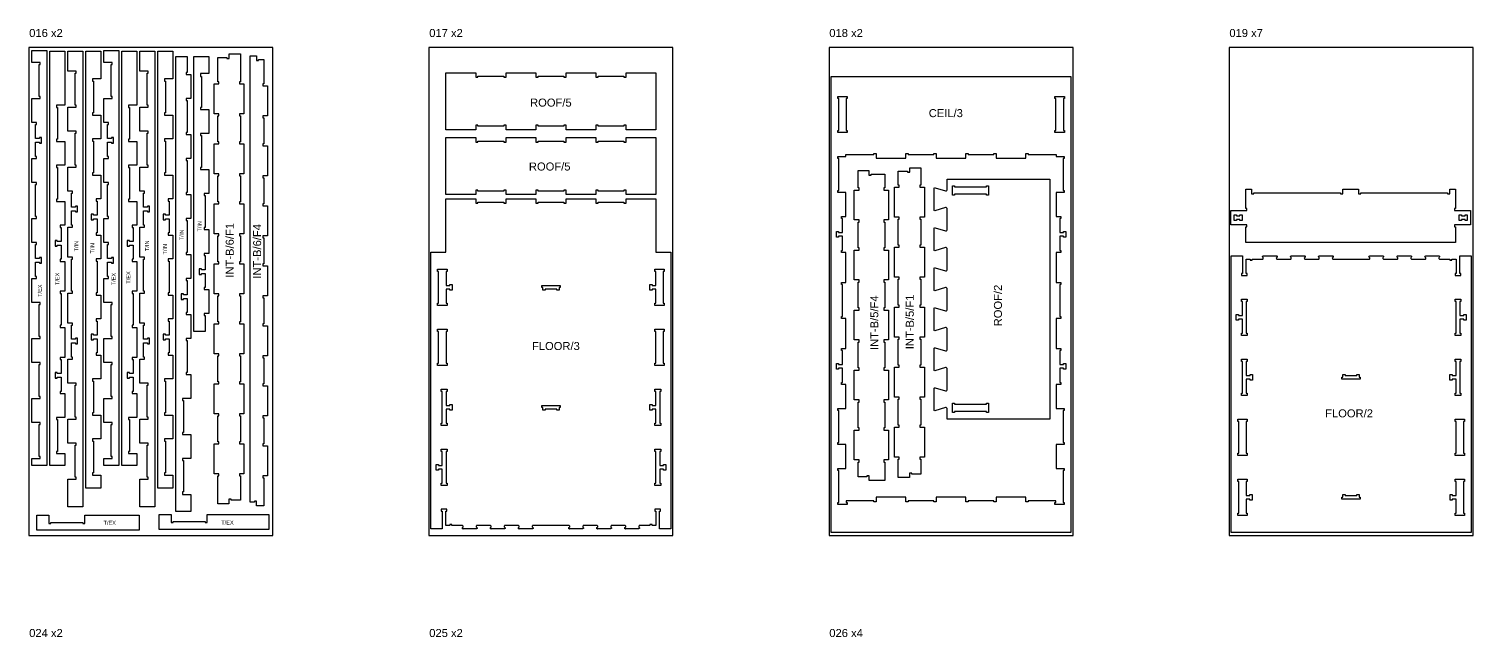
# Model space of a CAD drawing. Extents: x -4741 to 10570, y -11118 to 12613.
# Drawn here: x 3350 to 10570, y -2626 to 415 of the extents above; entities that cross this region are included whole.
import ezdxf

# ---------------------------------------------------------------- set-up
doc = ezdxf.new("R2010")
doc.units = 0
doc.header["$MEASUREMENT"] = 0
for name, color, linetype in [('0_SHEET_BIRCHPLY_2440X1220', 1, 'CONTINUOUS'), ('1_ANYTOOL_1MMDEEP_INSIDE', 2, 'CONTINUOUS'), ('3_ANYTOOL_CUTTHROUGH_INSID', 4, 'CONTINUOUS'), ('6_ANYTOOL_CUTTHROUGH_OUTSI', 5, 'CONTINUOUS')]:
    doc.layers.add(name, color=color, linetype=linetype)

msp = doc.modelspace()

# ---------------------------------------------------------------- linework, layer by layer
at = {"layer": '0_SHEET_BIRCHPLY_2440X1220'}
for points in [[(3350.4, 322.2), (3350.4, -2117.8), (4570.4, -2117.8), (4570.4, 322.2), (3350.4, 322.2)], [(5350.4, 322.2), (5350.4, -2117.8), (6570.4, -2117.8), (6570.4, 322.2), (5350.4, 322.2)], [(7350.4, 322.2), (7350.4, -2117.8), (8570.4, -2117.8), (8570.4, 322.2), (7350.4, 322.2)], [(9350.4, 322.2), (9350.4, -2117.8), (10570.4, -2117.8), (10570.4, 322.2), (9350.4, 322.2)]]:
    msp.add_lwpolyline(points, dxfattribs=at)
at = {"layer": '3_ANYTOOL_CUTTHROUGH_INSID'}
for points in [[(7440.9, 77.5), (7440.9, 66.5), (7435.9, 66.5), (7435.9, -92.5), (7440.9, -92.5), (7440.9, -103.5), (7393.9, -103.5), (7393.9, -92.5), (7398.9, -92.5), (7398.9, 66.5), (7393.9, 66.5), (7393.9, 77.5), (7440.9, 77.5)], [(8479.9, 77.5), (8526.9, 77.5), (8526.9, 66.5), (8521.9, 66.5), (8521.9, -92.5), (8526.9, -92.5), (8526.9, -103.5), (8479.9, -103.5), (8479.9, -92.5), (8484.9, -92.5), (8484.9, 66.5), (8479.9, 66.5), (8479.9, 77.5)], [(7978.1, -370.3), (7978.1, -375.3), (8137.1, -375.3), (8137.1, -370.3), (8148.1, -370.3), (8148.1, -417.3), (8137.1, -417.3), (8137.1, -412.3), (7978.1, -412.3), (7978.1, -417.3), (7967.1, -417.3), (7967.1, -370.3), (7978.1, -370.3)], [(9415.9, -514.7), (9415.9, -543.7), (9404.9, -543.7), (9404.9, -538.7), (9386.9, -538.7), (9386.9, -543.7), (9375.9, -543.7), (9375.9, -514.7), (9386.9, -514.7), (9386.9, -519.7), (9404.9, -519.7), (9404.9, -514.7), (9415.9, -514.7)], [(10500.9, -514.7), (10511.9, -514.7), (10511.9, -519.7), (10529.9, -519.7), (10529.9, -514.7), (10540.9, -514.7), (10540.9, -543.7), (10529.9, -543.7), (10529.9, -538.7), (10511.9, -538.7), (10511.9, -543.7), (10500.9, -543.7), (10500.9, -514.7)], [(5465.9, -862.5), (5465.9, -891.5), (5454.9, -891.5), (5454.9, -886.5), (5435.9, -886.5), (5435.9, -956.5), (5440.9, -956.5), (5440.9, -967.5), (5393.9, -967.5), (5393.9, -956.5), (5398.9, -956.5), (5398.9, -797.5), (5393.9, -797.5), (5393.9, -786.5), (5440.9, -786.5), (5440.9, -797.5), (5435.9, -797.5), (5435.9, -867.5), (5454.9, -867.5), (5454.9, -862.5), (5465.9, -862.5)], [(6526.9, -786.5), (6526.9, -797.5), (6521.9, -797.5), (6521.9, -956.5), (6526.9, -956.5), (6526.9, -967.5), (6479.9, -967.5), (6479.9, -956.5), (6484.9, -956.5), (6484.9, -886.5), (6465.9, -886.5), (6465.9, -891.5), (6454.9, -891.5), (6454.9, -862.5), (6465.9, -862.5), (6465.9, -867.5), (6484.9, -867.5), (6484.9, -797.5), (6479.9, -797.5), (6479.9, -786.5), (6526.9, -786.5)], [(6005.9, -867.5), (6005.9, -878.5), (6000.9, -878.5), (6000.9, -891.5), (5989.9, -891.5), (5989.9, -886.5), (5930.9, -886.5), (5930.9, -891.5), (5919.9, -891.5), (5919.9, -878.5), (5914.9, -878.5), (5914.9, -867.5), (6005.9, -867.5)], [(9440.9, -937.3), (9440.9, -948.3), (9435.9, -948.3), (9435.9, -1107.3), (9440.9, -1107.3), (9440.9, -1118.3), (9411.9, -1118.3), (9411.9, -1107.3), (9416.9, -1107.3), (9416.9, -1037.3), (9396.9, -1037.3), (9396.9, -1042.3), (9385.9, -1042.3), (9385.9, -1013.3), (9396.9, -1013.3), (9396.9, -1018.3), (9416.9, -1018.3), (9416.9, -948.3), (9411.9, -948.3), (9411.9, -937.3), (9440.9, -937.3)], [(10479.9, -937.3), (10508.9, -937.3), (10508.9, -948.3), (10503.9, -948.3), (10503.9, -1018.3), (10523.9, -1018.3), (10523.9, -1013.3), (10534.9, -1013.3), (10534.9, -1042.3), (10523.9, -1042.3), (10523.9, -1037.3), (10503.9, -1037.3), (10503.9, -1107.3), (10508.9, -1107.3), (10508.9, -1118.3), (10479.9, -1118.3), (10479.9, -1107.3), (10484.9, -1107.3), (10484.9, -948.3), (10479.9, -948.3), (10479.9, -937.3)], [(5440.9, -1086.5), (5440.9, -1097.5), (5435.9, -1097.5), (5435.9, -1256.5), (5440.9, -1256.5), (5440.9, -1267.5), (5393.9, -1267.5), (5393.9, -1256.5), (5398.9, -1256.5), (5398.9, -1097.5), (5393.9, -1097.5), (5393.9, -1086.5), (5440.9, -1086.5)], [(6526.9, -1086.5), (6526.9, -1097.5), (6521.9, -1097.5), (6521.9, -1256.5), (6526.9, -1256.5), (6526.9, -1267.5), (6479.9, -1267.5), (6479.9, -1256.5), (6484.9, -1256.5), (6484.9, -1097.5), (6479.9, -1097.5), (6479.9, -1086.5), (6526.9, -1086.5)], [(9440.9, -1237.3), (9440.9, -1248.3), (9435.9, -1248.3), (9435.9, -1318.3), (9455.9, -1318.3), (9455.9, -1313.3), (9466.9, -1313.3), (9466.9, -1342.3), (9455.9, -1342.3), (9455.9, -1337.3), (9435.9, -1337.3), (9435.9, -1407.3), (9440.9, -1407.3), (9440.9, -1418.3), (9411.9, -1418.3), (9411.9, -1407.3), (9416.9, -1407.3), (9416.9, -1248.3), (9411.9, -1248.3), (9411.9, -1237.3), (9440.9, -1237.3)], [(10479.9, -1237.3), (10508.9, -1237.3), (10508.9, -1248.3), (10503.9, -1248.3), (10503.9, -1407.3), (10508.9, -1407.3), (10508.9, -1418.3), (10479.9, -1418.3), (10479.9, -1407.3), (10484.9, -1407.3), (10484.9, -1337.3), (10464.9, -1337.3), (10464.9, -1342.3), (10453.9, -1342.3), (10453.9, -1313.3), (10464.9, -1313.3), (10464.9, -1318.3), (10484.9, -1318.3), (10484.9, -1248.3), (10479.9, -1248.3), (10479.9, -1237.3)], [(10000.9, -1313.3), (10000.9, -1326.3), (10005.9, -1326.3), (10005.9, -1337.3), (9914.9, -1337.3), (9914.9, -1326.3), (9919.9, -1326.3), (9919.9, -1313.3), (9930.9, -1313.3), (9930.9, -1318.3), (9989.9, -1318.3), (9989.9, -1313.3), (10000.9, -1313.3)], [(5440.9, -1386.5), (5440.9, -1397.5), (5435.9, -1397.5), (5435.9, -1467.5), (5454.9, -1467.5), (5454.9, -1462.5), (5465.9, -1462.5), (5465.9, -1491.5), (5454.9, -1491.5), (5454.9, -1486.5), (5435.9, -1486.5), (5435.9, -1556.5), (5440.9, -1556.5), (5440.9, -1567.5), (5411.9, -1567.5), (5411.9, -1556.5), (5416.9, -1556.5), (5416.9, -1397.5), (5411.9, -1397.5), (5411.9, -1386.5), (5440.9, -1386.5)], [(6508.9, -1386.5), (6508.9, -1397.5), (6503.9, -1397.5), (6503.9, -1556.5), (6508.9, -1556.5), (6508.9, -1567.5), (6479.9, -1567.5), (6479.9, -1556.5), (6484.9, -1556.5), (6484.9, -1486.5), (6465.9, -1486.5), (6465.9, -1491.5), (6454.9, -1491.5), (6454.9, -1462.5), (6465.9, -1462.5), (6465.9, -1467.5), (6484.9, -1467.5), (6484.9, -1397.5), (6479.9, -1397.5), (6479.9, -1386.5), (6508.9, -1386.5)], [(6005.9, -1467.5), (6005.9, -1478.5), (6000.9, -1478.5), (6000.9, -1491.5), (5989.9, -1491.5), (5989.9, -1486.5), (5930.9, -1486.5), (5930.9, -1491.5), (5919.9, -1491.5), (5919.9, -1478.5), (5914.9, -1478.5), (5914.9, -1467.5), (6005.9, -1467.5)], [(7978.1, -1456.3), (7978.1, -1461.3), (8137.1, -1461.3), (8137.1, -1456.3), (8148.1, -1456.3), (8148.1, -1503.3), (8137.1, -1503.3), (8137.1, -1498.3), (7978.1, -1498.3), (7978.1, -1503.3), (7967.1, -1503.3), (7967.1, -1456.3), (7978.1, -1456.3)], [(9440.9, -1537.3), (9440.9, -1548.3), (9435.9, -1548.3), (9435.9, -1707.3), (9440.9, -1707.3), (9440.9, -1718.3), (9393.9, -1718.3), (9393.9, -1707.3), (9398.9, -1707.3), (9398.9, -1548.3), (9393.9, -1548.3), (9393.9, -1537.3), (9440.9, -1537.3)], [(10479.9, -1537.3), (10526.9, -1537.3), (10526.9, -1548.3), (10521.9, -1548.3), (10521.9, -1707.3), (10526.9, -1707.3), (10526.9, -1718.3), (10479.9, -1718.3), (10479.9, -1707.3), (10484.9, -1707.3), (10484.9, -1548.3), (10479.9, -1548.3), (10479.9, -1537.3)], [(5440.9, -1686.5), (5440.9, -1697.5), (5435.9, -1697.5), (5435.9, -1856.5), (5440.9, -1856.5), (5440.9, -1867.5), (5411.9, -1867.5), (5411.9, -1856.5), (5416.9, -1856.5), (5416.9, -1786.5), (5397.9, -1786.5), (5397.9, -1791.5), (5386.9, -1791.5), (5386.9, -1762.5), (5397.9, -1762.5), (5397.9, -1767.5), (5416.9, -1767.5), (5416.9, -1697.5), (5411.9, -1697.5), (5411.9, -1686.5), (5440.9, -1686.5)], [(6508.9, -1686.5), (6508.9, -1697.5), (6503.9, -1697.5), (6503.9, -1767.5), (6522.9, -1767.5), (6522.9, -1762.5), (6533.9, -1762.5), (6533.9, -1791.5), (6522.9, -1791.5), (6522.9, -1786.5), (6503.9, -1786.5), (6503.9, -1856.5), (6508.9, -1856.5), (6508.9, -1867.5), (6479.9, -1867.5), (6479.9, -1856.5), (6484.9, -1856.5), (6484.9, -1697.5), (6479.9, -1697.5), (6479.9, -1686.5), (6508.9, -1686.5)], [(9440.9, -1837.3), (9440.9, -1848.3), (9435.9, -1848.3), (9435.9, -1918.3), (9454.9, -1918.3), (9454.9, -1913.3), (9465.9, -1913.3), (9465.9, -1942.3), (9454.9, -1942.3), (9454.9, -1937.3), (9435.9, -1937.3), (9435.9, -2007.3), (9440.9, -2007.3), (9440.9, -2018.3), (9393.9, -2018.3), (9393.9, -2007.3), (9398.9, -2007.3), (9398.9, -1848.3), (9393.9, -1848.3), (9393.9, -1837.3), (9440.9, -1837.3)], [(10479.9, -1837.3), (10526.9, -1837.3), (10526.9, -1848.3), (10521.9, -1848.3), (10521.9, -2007.3), (10526.9, -2007.3), (10526.9, -2018.3), (10479.9, -2018.3), (10479.9, -2007.3), (10484.9, -2007.3), (10484.9, -1937.3), (10465.9, -1937.3), (10465.9, -1942.3), (10454.9, -1942.3), (10454.9, -1913.3), (10465.9, -1913.3), (10465.9, -1918.3), (10484.9, -1918.3), (10484.9, -1848.3), (10479.9, -1848.3), (10479.9, -1837.3)], [(10000.9, -1913.3), (10000.9, -1926.3), (10005.9, -1926.3), (10005.9, -1937.3), (9914.9, -1937.3), (9914.9, -1926.3), (9919.9, -1926.3), (9919.9, -1913.3), (9930.9, -1913.3), (9930.9, -1918.3), (9989.9, -1918.3), (9989.9, -1913.3), (10000.9, -1913.3)]]:
    msp.add_lwpolyline(points, dxfattribs=at)
at = {"layer": '6_ANYTOOL_CUTTHROUGH_OUTSI'}
for points in [[(3440.1, -1767.5), (3365.6, -1767.5), (3365.6, -1733), (3406.6, -1733), (3406.6, -1722.5), (3401.6, -1722.5), (3401.6, -1563), (3406.6, -1563), (3406.6, -1552.5), (3365.6, -1552.5), (3365.6, -1433), (3406.6, -1433), (3406.6, -1422.5), (3401.6, -1422.5), (3401.6, -1263), (3406.6, -1263), (3406.6, -1252.5), (3365.6, -1252.5), (3365.6, -1133), (3406.6, -1133), (3406.6, -1122.5), (3401.6, -1122.5), (3401.6, -963), (3406.6, -963), (3406.6, -952.5), (3365.6, -952.5), (3365.6, -833), (3388.6, -833), (3388.6, -822.5), (3383.6, -822.5), (3383.6, -752), (3403.1, -752), (3403.1, -757), (3413.6, -757), (3413.6, -728.5), (3403.1, -728.5), (3403.1, -733.5), (3383.6, -733.5), (3383.6, -663), (3388.6, -663), (3388.6, -652.5), (3365.6, -652.5), (3365.6, -533), (3388.6, -533), (3388.6, -522.5), (3383.6, -522.5), (3383.6, -363), (3388.6, -363), (3388.6, -352.5), (3365.6, -352.5), (3365.6, -233), (3388.6, -233), (3388.6, -222.5), (3383.6, -222.5), (3383.6, -152), (3403.1, -152), (3403.1, -157), (3413.6, -157), (3413.6, -128.5), (3403.1, -128.5), (3403.1, -133.5), (3383.6, -133.5), (3383.6, -63), (3388.6, -63), (3388.6, -52.5), (3365.6, -52.5), (3365.6, 67), (3406.6, 67), (3406.6, 77.5), (3401.6, 77.5), (3401.6, 237), (3406.6, 237), (3406.6, 247.5), (3365.6, 247.5), (3365.6, 307), (3440.1, 307), (3440.1, -1767.5)], [(3455.6, -1767.5), (3455.6, 303.7), (3530.1, 303.7), (3530.1, 32.7), (3489.1, 32.7), (3489.1, 22.2), (3494.1, 22.2), (3494.1, -137.3), (3489.1, -137.3), (3489.1, -147.8), (3530.1, -147.8), (3530.1, -267.3), (3489.1, -267.3), (3489.1, -277.8), (3494.1, -277.8), (3494.1, -437.3), (3489.1, -437.3), (3489.1, -447.8), (3530.1, -447.8), (3530.1, -567.3), (3507.1, -567.3), (3507.1, -577.8), (3512.1, -577.8), (3512.1, -648.3), (3492.6, -648.3), (3492.6, -643.3), (3482.1, -643.3), (3482.1, -671.8), (3492.6, -671.8), (3492.6, -666.8), (3512.1, -666.8), (3512.1, -737.3), (3507.1, -737.3), (3507.1, -747.8), (3530.1, -747.8), (3530.1, -897.4), (3507.1, -897.4), (3507.1, -907.9), (3512.1, -907.9), (3512.1, -1067.4), (3507.1, -1067.4), (3507.1, -1077.9), (3530.1, -1077.9), (3530.1, -1227.5), (3507.1, -1227.5), (3507.1, -1238), (3512.1, -1238), (3512.1, -1308.5), (3492.6, -1308.5), (3492.6, -1303.5), (3482.1, -1303.5), (3482.1, -1332), (3492.6, -1332), (3492.6, -1327), (3512.1, -1327), (3512.1, -1397.5), (3507.1, -1397.5), (3507.1, -1408), (3530.1, -1408), (3530.1, -1527.5), (3489.1, -1527.5), (3489.1, -1538), (3494.1, -1538), (3494.1, -1697.5), (3489.1, -1697.5), (3489.1, -1708), (3530.1, -1708), (3530.1, -1767.5), (3455.6, -1767.5)], [(3545.6, -1836.5), (3586.6, -1836.5), (3586.6, -1826), (3581.6, -1826), (3581.6, -1666.5), (3586.6, -1666.5), (3586.6, -1656), (3545.6, -1656), (3545.6, -1536.5), (3586.6, -1536.5), (3586.6, -1526), (3581.6, -1526), (3581.6, -1366.5), (3586.6, -1366.5), (3586.6, -1356), (3545.6, -1356), (3545.6, -1236.5), (3568.6, -1236.5), (3568.6, -1226), (3563.6, -1226), (3563.6, -1155.5), (3583.1, -1155.5), (3583.1, -1160.5), (3593.6, -1160.5), (3593.6, -1132), (3583.1, -1132), (3583.1, -1137), (3563.6, -1137), (3563.6, -1066.5), (3568.6, -1066.5), (3568.6, -1056), (3545.6, -1056), (3545.6, -906.4), (3568.6, -906.4), (3568.6, -895.9), (3563.6, -895.9), (3563.6, -736.4), (3568.6, -736.4), (3568.6, -725.9), (3545.6, -725.9), (3545.6, -576.3), (3568.6, -576.3), (3568.6, -565.8), (3563.6, -565.8), (3563.6, -495.3), (3583.1, -495.3), (3583.1, -500.3), (3593.6, -500.3), (3593.6, -471.8), (3583.1, -471.8), (3583.1, -476.8), (3563.6, -476.8), (3563.6, -406.3), (3568.6, -406.3), (3568.6, -395.8), (3545.6, -395.8), (3545.6, -276.3), (3586.6, -276.3), (3586.6, -265.8), (3581.6, -265.8), (3581.6, -106.3), (3586.6, -106.3), (3586.6, -95.8), (3545.6, -95.8), (3545.6, 23.7), (3586.6, 23.7), (3586.6, 34.2), (3581.6, 34.2), (3581.6, 193.7), (3586.6, 193.7), (3586.6, 204.2), (3545.6, 204.2), (3545.6, 303.7), (3620.1, 303.7), (3620.1, -1975.6), (3545.6, -1975.6), (3545.6, -1836.5)], [(3635.6, -1882.4), (3635.6, 303.7), (3710.1, 303.7), (3710.1, 164.6), (3669.1, 164.6), (3669.1, 154.1), (3674.1, 154.1), (3674.1, -5.4), (3669.1, -5.4), (3669.1, -15.9), (3710.1, -15.9), (3710.1, -135.4), (3669.1, -135.4), (3669.1, -145.9), (3674.1, -145.9), (3674.1, -305.4), (3669.1, -305.4), (3669.1, -315.9), (3710.1, -315.9), (3710.1, -435.4), (3687.1, -435.4), (3687.1, -445.9), (3692.1, -445.9), (3692.1, -516.4), (3672.6, -516.4), (3672.6, -511.4), (3662.1, -511.4), (3662.1, -539.9), (3672.6, -539.9), (3672.6, -534.9), (3692.1, -534.9), (3692.1, -605.4), (3687.1, -605.4), (3687.1, -615.9), (3710.1, -615.9), (3710.1, -735.4), (3687.1, -735.4), (3687.1, -745.9), (3692.1, -745.9), (3692.1, -905.4), (3687.1, -905.4), (3687.1, -915.9), (3710.1, -915.9), (3710.1, -1035.4), (3687.1, -1035.4), (3687.1, -1045.9), (3692.1, -1045.9), (3692.1, -1116.4), (3672.6, -1116.4), (3672.6, -1111.4), (3662.1, -1111.4), (3662.1, -1139.9), (3672.6, -1139.9), (3672.6, -1134.9), (3692.1, -1134.9), (3692.1, -1205.4), (3687.1, -1205.4), (3687.1, -1215.9), (3710.1, -1215.9), (3710.1, -1335.4), (3669.1, -1335.4), (3669.1, -1345.9), (3674.1, -1345.9), (3674.1, -1505.4), (3669.1, -1505.4), (3669.1, -1515.9), (3710.1, -1515.9), (3710.1, -1635.4), (3669.1, -1635.4), (3669.1, -1645.9), (3674.1, -1645.9), (3674.1, -1805.4), (3669.1, -1805.4), (3669.1, -1815.9), (3710.1, -1815.9), (3710.1, -1882.4), (3635.6, -1882.4)], [(3725.6, -1767.5), (3725.6, -1733), (3766.6, -1733), (3766.6, -1722.5), (3761.6, -1722.5), (3761.6, -1563), (3766.6, -1563), (3766.6, -1552.5), (3725.6, -1552.5), (3725.6, -1433), (3766.6, -1433), (3766.6, -1422.5), (3761.6, -1422.5), (3761.6, -1263), (3766.6, -1263), (3766.6, -1252.5), (3725.6, -1252.5), (3725.6, -1133), (3766.6, -1133), (3766.6, -1122.5), (3761.6, -1122.5), (3761.6, -963), (3766.6, -963), (3766.6, -952.5), (3725.6, -952.5), (3725.6, -833), (3748.6, -833), (3748.6, -822.5), (3743.6, -822.5), (3743.6, -752), (3763.1, -752), (3763.1, -757), (3773.6, -757), (3773.6, -728.5), (3763.1, -728.5), (3763.1, -733.5), (3743.6, -733.5), (3743.6, -663), (3748.6, -663), (3748.6, -652.5), (3725.6, -652.5), (3725.6, -533), (3748.6, -533), (3748.6, -522.5), (3743.6, -522.5), (3743.6, -363), (3748.6, -363), (3748.6, -352.5), (3725.6, -352.5), (3725.6, -233), (3748.6, -233), (3748.6, -222.5), (3743.6, -222.5), (3743.6, -152), (3763.1, -152), (3763.1, -157), (3773.6, -157), (3773.6, -128.5), (3763.1, -128.5), (3763.1, -133.5), (3743.6, -133.5), (3743.6, -63), (3748.6, -63), (3748.6, -52.5), (3725.6, -52.5), (3725.6, 67), (3766.6, 67), (3766.6, 77.5), (3761.6, 77.5), (3761.6, 237), (3766.6, 237), (3766.6, 247.5), (3725.6, 247.5), (3725.6, 307), (3800.1, 307), (3800.1, -1767.5), (3725.6, -1767.5)], [(3815.6, -1767.5), (3815.6, 303.7), (3890.1, 303.7), (3890.1, 32.7), (3849.1, 32.7), (3849.1, 22.2), (3854.1, 22.2), (3854.1, -137.3), (3849.1, -137.3), (3849.1, -147.8), (3890.1, -147.8), (3890.1, -267.3), (3849.1, -267.3), (3849.1, -277.8), (3854.1, -277.8), (3854.1, -437.3), (3849.1, -437.3), (3849.1, -447.8), (3890.1, -447.8), (3890.1, -567.3), (3867.1, -567.3), (3867.1, -577.8), (3872.1, -577.8), (3872.1, -648.3), (3852.6, -648.3), (3852.6, -643.3), (3842.1, -643.3), (3842.1, -671.8), (3852.6, -671.8), (3852.6, -666.8), (3872.1, -666.8), (3872.1, -737.3), (3867.1, -737.3), (3867.1, -747.8), (3890.1, -747.8), (3890.1, -897.4), (3867.1, -897.4), (3867.1, -907.9), (3872.1, -907.9), (3872.1, -1067.4), (3867.1, -1067.4), (3867.1, -1077.9), (3890.1, -1077.9), (3890.1, -1227.5), (3867.1, -1227.5), (3867.1, -1238), (3872.1, -1238), (3872.1, -1308.5), (3852.6, -1308.5), (3852.6, -1303.5), (3842.1, -1303.5), (3842.1, -1332), (3852.6, -1332), (3852.6, -1327), (3872.1, -1327), (3872.1, -1397.5), (3867.1, -1397.5), (3867.1, -1408), (3890.1, -1408), (3890.1, -1527.5), (3849.1, -1527.5), (3849.1, -1538), (3854.1, -1538), (3854.1, -1697.5), (3849.1, -1697.5), (3849.1, -1708), (3890.1, -1708), (3890.1, -1767.5), (3815.6, -1767.5)], [(3905.6, -1836.5), (3946.6, -1836.5), (3946.6, -1826), (3941.6, -1826), (3941.6, -1666.5), (3946.6, -1666.5), (3946.6, -1656), (3905.6, -1656), (3905.6, -1536.5), (3946.6, -1536.5), (3946.6, -1526), (3941.6, -1526), (3941.6, -1366.5), (3946.6, -1366.5), (3946.6, -1356), (3905.6, -1356), (3905.6, -1236.5), (3928.6, -1236.5), (3928.6, -1226), (3923.6, -1226), (3923.6, -1155.5), (3943.1, -1155.5), (3943.1, -1160.5), (3953.6, -1160.5), (3953.6, -1132), (3943.1, -1132), (3943.1, -1137), (3923.6, -1137), (3923.6, -1066.5), (3928.6, -1066.5), (3928.6, -1056), (3905.6, -1056), (3905.6, -906.4), (3928.6, -906.4), (3928.6, -895.9), (3923.6, -895.9), (3923.6, -736.4), (3928.6, -736.4), (3928.6, -725.9), (3905.6, -725.9), (3905.6, -576.3), (3928.6, -576.3), (3928.6, -565.8), (3923.6, -565.8), (3923.6, -495.3), (3943.1, -495.3), (3943.1, -500.3), (3953.6, -500.3), (3953.6, -471.8), (3943.1, -471.8), (3943.1, -476.8), (3923.6, -476.8), (3923.6, -406.3), (3928.6, -406.3), (3928.6, -395.8), (3905.6, -395.8), (3905.6, -276.3), (3946.6, -276.3), (3946.6, -265.8), (3941.6, -265.8), (3941.6, -106.3), (3946.6, -106.3), (3946.6, -95.8), (3905.6, -95.8), (3905.6, 23.7), (3946.6, 23.7), (3946.6, 34.2), (3941.6, 34.2), (3941.6, 193.7), (3946.6, 193.7), (3946.6, 204.2), (3905.6, 204.2), (3905.6, 303.7), (3980.1, 303.7), (3980.1, -1975.6), (3905.6, -1975.6), (3905.6, -1836.5)], [(3995.6, -1882.4), (3995.6, 303.7), (4070.1, 303.7), (4070.1, 164.6), (4029.1, 164.6), (4029.1, 154.1), (4034.1, 154.1), (4034.1, -5.4), (4029.1, -5.4), (4029.1, -15.9), (4070.1, -15.9), (4070.1, -135.4), (4029.1, -135.4), (4029.1, -145.9), (4034.1, -145.9), (4034.1, -305.4), (4029.1, -305.4), (4029.1, -315.9), (4070.1, -315.9), (4070.1, -435.4), (4047.1, -435.4), (4047.1, -445.9), (4052.1, -445.9), (4052.1, -516.4), (4032.6, -516.4), (4032.6, -511.4), (4022.1, -511.4), (4022.1, -539.9), (4032.6, -539.9), (4032.6, -534.9), (4052.1, -534.9), (4052.1, -605.4), (4047.1, -605.4), (4047.1, -615.9), (4070.1, -615.9), (4070.1, -735.4), (4047.1, -735.4), (4047.1, -745.9), (4052.1, -745.9), (4052.1, -905.4), (4047.1, -905.4), (4047.1, -915.9), (4070.1, -915.9), (4070.1, -1035.4), (4047.1, -1035.4), (4047.1, -1045.9), (4052.1, -1045.9), (4052.1, -1116.4), (4032.6, -1116.4), (4032.6, -1111.4), (4022.1, -1111.4), (4022.1, -1139.9), (4032.6, -1139.9), (4032.6, -1134.9), (4052.1, -1134.9), (4052.1, -1205.4), (4047.1, -1205.4), (4047.1, -1215.9), (4070.1, -1215.9), (4070.1, -1335.4), (4029.1, -1335.4), (4029.1, -1345.9), (4034.1, -1345.9), (4034.1, -1505.4), (4029.1, -1505.4), (4029.1, -1515.9), (4070.1, -1515.9), (4070.1, -1635.4), (4029.1, -1635.4), (4029.1, -1645.9), (4034.1, -1645.9), (4034.1, -1805.4), (4029.1, -1805.4), (4029.1, -1815.9), (4070.1, -1815.9), (4070.1, -1882.4), (3995.6, -1882.4)], [(4276.2, -1809.2), (4276.2, -1659.7), (4299.2, -1659.7), (4299.2, -1649.2), (4294.2, -1649.2), (4294.2, -1519.7), (4299.2, -1519.7), (4299.2, -1509.2), (4276.2, -1509.2), (4276.2, -1359.7), (4299.2, -1359.7), (4299.2, -1349.2), (4294.2, -1349.2), (4294.2, -1219.7), (4299.2, -1219.7), (4299.2, -1209.2), (4276.2, -1209.2), (4276.2, -1059.7), (4299.2, -1059.7), (4299.2, -1049.2), (4294.2, -1049.2), (4294.2, -919.7), (4299.2, -919.7), (4299.2, -909.2), (4276.2, -909.2), (4276.2, -759.7), (4299.2, -759.7), (4299.2, -749.2), (4294.2, -749.2), (4294.2, -619.7), (4299.2, -619.7), (4299.2, -609.2), (4276.2, -609.2), (4276.2, -459.7), (4299.2, -459.7), (4299.2, -449.2), (4294.2, -449.2), (4294.2, -319.7), (4299.2, -319.7), (4299.2, -309.2), (4276.2, -309.2), (4276.2, -159.7), (4299.2, -159.7), (4299.2, -149.2), (4294.2, -149.2), (4294.2, -19.7), (4299.2, -19.7), (4299.2, -9.2), (4276.2, -9.2), (4276.2, 140.3), (4299.2, 140.3), (4299.2, 150.8), (4294.2, 150.8), (4294.2, 272.3), (4340.7, 272.3), (4340.7, 267.3), (4351.2, 267.3), (4351.2, 290.3), (4407.7, 290.3), (4407.7, 150.8), (4402.7, 150.8), (4402.7, 140.3), (4425.7, 140.3), (4425.7, -9.2), (4402.7, -9.2), (4402.7, -19.7), (4407.7, -19.7), (4407.7, -149.2), (4402.7, -149.2), (4402.7, -159.7), (4425.7, -159.7), (4425.7, -309.2), (4402.7, -309.2), (4402.7, -319.7), (4407.7, -319.7), (4407.7, -449.2), (4402.7, -449.2), (4402.7, -459.7), (4425.7, -459.7), (4425.7, -609.2), (4402.7, -609.2), (4402.7, -619.7), (4407.7, -619.7), (4407.7, -749.2), (4402.7, -749.2), (4402.7, -759.7), (4425.7, -759.7), (4425.7, -909.2), (4402.7, -909.2), (4402.7, -919.7), (4407.7, -919.7), (4407.7, -1049.2), (4402.7, -1049.2), (4402.7, -1059.7), (4425.7, -1059.7), (4425.7, -1209.2), (4402.7, -1209.2), (4402.7, -1219.7), (4407.7, -1219.7), (4407.7, -1349.2), (4402.7, -1349.2), (4402.7, -1359.7), (4425.7, -1359.7), (4425.7, -1509.2), (4402.7, -1509.2), (4402.7, -1519.7), (4407.7, -1519.7), (4407.7, -1649.2), (4402.7, -1649.2), (4402.7, -1659.7), (4425.7, -1659.7), (4425.7, -1809.2), (4402.7, -1809.2), (4402.7, -1819.7), (4407.7, -1819.7), (4407.7, -1941.2), (4361.2, -1941.2), (4361.2, -1936.2), (4350.7, -1936.2), (4350.7, -1959.2), (4294.2, -1959.2), (4294.2, -1819.7), (4299.2, -1819.7), (4299.2, -1809.2), (4276.2, -1809.2)], [(4085.6, 276.1), (4142.1, 276.1), (4142.1, 196.6), (4137.1, 196.6), (4137.1, 186.1), (4160.1, 186.1), (4160.1, 66.6), (4137.1, 66.6), (4137.1, 56.1), (4142.1, 56.1), (4142.1, -103.4), (4137.1, -103.4), (4137.1, -113.9), (4160.1, -113.9), (4160.1, -233.4), (4137.1, -233.4), (4137.1, -243.9), (4142.1, -243.9), (4142.1, -403.4), (4137.1, -403.4), (4137.1, -413.9), (4160.1, -413.9), (4160.1, -533.4), (4137.1, -533.4), (4137.1, -543.9), (4142.1, -543.9), (4142.1, -703.4), (4137.1, -703.4), (4137.1, -713.9), (4160.1, -713.9), (4160.1, -833.4), (4137.1, -833.4), (4137.1, -843.9), (4142.1, -843.9), (4142.1, -914.4), (4122.6, -914.4), (4122.6, -909.4), (4112.1, -909.4), (4112.1, -937.9), (4122.6, -937.9), (4122.6, -932.9), (4142.1, -932.9), (4142.1, -1003.4), (4137.1, -1003.4), (4137.1, -1013.9), (4160.1, -1013.9), (4160.1, -1133.4), (4137.1, -1133.4), (4137.1, -1143.9), (4142.1, -1143.9), (4142.1, -1303.4), (4137.1, -1303.4), (4137.1, -1313.9), (4160.1, -1313.9), (4160.1, -1433.4), (4119.1, -1433.4), (4119.1, -1443.9), (4124.1, -1443.9), (4124.1, -1603.4), (4119.1, -1603.4), (4119.1, -1613.9), (4160.1, -1613.9), (4160.1, -1733.4), (4119.1, -1733.4), (4119.1, -1743.9), (4124.1, -1743.9), (4124.1, -1899.4), (4119.1, -1899.4), (4119.1, -1913.9), (4160.1, -1913.9), (4160.1, -1998.4), (4085.6, -1998.4), (4085.6, 276.1)], [(4175.6, -1098.4), (4175.6, 276.1), (4250.1, 276.1), (4250.1, 191.6), (4209.1, 191.6), (4209.1, 177.1), (4214.1, 177.1), (4214.1, 21.6), (4209.1, 21.6), (4209.1, 11.1), (4250.1, 11.1), (4250.1, -108.4), (4209.1, -108.4), (4209.1, -118.9), (4214.1, -118.9), (4214.1, -278.4), (4209.1, -278.4), (4209.1, -288.9), (4250.1, -288.9), (4250.1, -408.4), (4227.1, -408.4), (4227.1, -418.9), (4232.1, -418.9), (4232.1, -578.4), (4227.1, -578.4), (4227.1, -588.9), (4250.1, -588.9), (4250.1, -708.4), (4227.1, -708.4), (4227.1, -718.9), (4232.1, -718.9), (4232.1, -789.4), (4212.6, -789.4), (4212.6, -784.4), (4202.1, -784.4), (4202.1, -812.9), (4212.6, -812.9), (4212.6, -807.9), (4232.1, -807.9), (4232.1, -878.4), (4227.1, -878.4), (4227.1, -888.9), (4250.1, -888.9), (4250.1, -1008.4), (4227.1, -1008.4), (4227.1, -1018.9), (4232.1, -1018.9), (4232.1, -1098.4), (4175.6, -1098.4)], [(4456.6, 280.3), (4487.7, 280.3), (4487.7, 257.3), (4498.2, 257.3), (4498.2, 262.3), (4524.7, 262.3), (4524.7, 140.8), (4519.7, 140.8), (4519.7, 130.3), (4542.7, 130.3), (4542.7, -19.2), (4519.7, -19.2), (4519.7, -29.7), (4524.7, -29.7), (4524.7, -159.2), (4519.7, -159.2), (4519.7, -169.7), (4542.7, -169.7), (4542.7, -319.2), (4519.7, -319.2), (4519.7, -329.7), (4524.7, -329.7), (4524.7, -459.2), (4519.7, -459.2), (4519.7, -469.7), (4542.7, -469.7), (4542.7, -619.2), (4519.7, -619.2), (4519.7, -629.7), (4524.7, -629.7), (4524.7, -759.2), (4519.7, -759.2), (4519.7, -769.7), (4542.7, -769.7), (4542.7, -919.2), (4519.7, -919.2), (4519.7, -929.7), (4524.7, -929.7), (4524.7, -1059.2), (4519.7, -1059.2), (4519.7, -1069.7), (4542.7, -1069.7), (4542.7, -1219.2), (4519.7, -1219.2), (4519.7, -1229.7), (4524.7, -1229.7), (4524.7, -1359.2), (4519.7, -1359.2), (4519.7, -1369.7), (4542.7, -1369.7), (4542.7, -1519.2), (4519.7, -1519.2), (4519.7, -1529.7), (4524.7, -1529.7), (4524.7, -1659.2), (4519.7, -1659.2), (4519.7, -1669.7), (4542.7, -1669.7), (4542.7, -1819.2), (4519.7, -1819.2), (4519.7, -1829.7), (4524.7, -1829.7), (4524.7, -1969.2), (4488.2, -1969.2), (4488.2, -1946.2), (4477.7, -1946.2), (4477.7, -1951.2), (4456.6, -1951.2), (4456.6, 280.3)], [(6485.1, -89.8), (6335.6, -89.8), (6335.6, -66.8), (6325.1, -66.8), (6325.1, -71.8), (6195.6, -71.8), (6195.6, -66.8), (6185.1, -66.8), (6185.1, -89.8), (6035.6, -89.8), (6035.6, -66.8), (6025.1, -66.8), (6025.1, -71.8), (5895.6, -71.8), (5895.6, -66.8), (5885.1, -66.8), (5885.1, -89.8), (5735.6, -89.8), (5735.6, -66.8), (5725.1, -66.8), (5725.1, -71.8), (5595.6, -71.8), (5595.6, -66.8), (5585.1, -66.8), (5585.1, -89.8), (5435.6, -89.8), (5435.6, 195.7), (5585.1, 195.7), (5585.1, 172.7), (5595.6, 172.7), (5595.6, 177.7), (5725.1, 177.7), (5725.1, 172.7), (5735.6, 172.7), (5735.6, 195.7), (5885.1, 195.7), (5885.1, 172.7), (5895.6, 172.7), (5895.6, 177.7), (6025.1, 177.7), (6025.1, 172.7), (6035.6, 172.7), (6035.6, 195.7), (6185.1, 195.7), (6185.1, 172.7), (6195.6, 172.7), (6195.6, 177.7), (6325.1, 177.7), (6325.1, 172.7), (6335.6, 172.7), (6335.6, 195.7), (6485.1, 195.7), (6485.1, -89.8)], [(8560.1, 176.8), (8560.1, -2102.5), (7360.6, -2102.5), (7360.6, 176.8), (8560.1, 176.8)], [(6485.1, -413.8), (6335.6, -413.8), (6335.6, -390.8), (6325.1, -390.8), (6325.1, -395.8), (6195.6, -395.8), (6195.6, -390.8), (6185.1, -390.8), (6185.1, -413.8), (6035.6, -413.8), (6035.6, -390.8), (6025.1, -390.8), (6025.1, -395.8), (5895.6, -395.8), (5895.6, -390.8), (5885.1, -390.8), (5885.1, -413.8), (5735.6, -413.8), (5735.6, -390.8), (5725.1, -390.8), (5725.1, -395.8), (5595.6, -395.8), (5595.6, -390.8), (5585.1, -390.8), (5585.1, -413.8), (5435.6, -413.8), (5435.6, -128.3), (5585.1, -128.3), (5585.1, -151.3), (5595.6, -151.3), (5595.6, -146.3), (5725.1, -146.3), (5725.1, -151.3), (5735.6, -151.3), (5735.6, -128.3), (5885.1, -128.3), (5885.1, -151.3), (5895.6, -151.3), (5895.6, -146.3), (6025.1, -146.3), (6025.1, -151.3), (6035.6, -151.3), (6035.6, -128.3), (6185.1, -128.3), (6185.1, -151.3), (6195.6, -151.3), (6195.6, -146.3), (6325.1, -146.3), (6325.1, -151.3), (6335.6, -151.3), (6335.6, -128.3), (6485.1, -128.3), (6485.1, -413.8)], [(8035.1, -208.1), (8045.6, -208.1), (8045.6, -213.1), (8175.1, -213.1), (8175.1, -208.1), (8185.6, -208.1), (8185.6, -231.1), (8335.1, -231.1), (8335.1, -208.1), (8345.6, -208.1), (8345.6, -213.1), (8485.6, -213.1), (8485.6, -222.7), (8526.6, -222.7), (8526.6, -233.2), (8521.6, -233.2), (8521.6, -392.7), (8526.6, -392.7), (8526.6, -403.2), (8485.6, -403.2), (8485.6, -522.7), (8508.6, -522.7), (8508.6, -533.2), (8503.6, -533.2), (8503.6, -603.7), (8523.1, -603.7), (8523.1, -598.7), (8533.6, -598.7), (8533.6, -627.2), (8523.1, -627.2), (8523.1, -622.2), (8503.6, -622.2), (8503.6, -692.7), (8508.6, -692.7), (8508.6, -703.2), (8485.6, -703.2), (8485.6, -852.8), (8508.6, -852.8), (8508.6, -863.3), (8503.6, -863.3), (8503.6, -1022.8), (8508.6, -1022.8), (8508.6, -1033.3), (8485.6, -1033.3), (8485.6, -1182.9), (8508.6, -1182.9), (8508.6, -1193.4), (8503.6, -1193.4), (8503.6, -1263.9), (8523.1, -1263.9), (8523.1, -1258.9), (8533.6, -1258.9), (8533.6, -1287.4), (8523.1, -1287.4), (8523.1, -1282.4), (8503.6, -1282.4), (8503.6, -1352.9), (8508.6, -1352.9), (8508.6, -1363.4), (8485.6, -1363.4), (8485.6, -1482.9), (8526.6, -1482.9), (8526.6, -1493.4), (8521.6, -1493.4), (8521.6, -1652.9), (8526.6, -1652.9), (8526.6, -1663.4), (8485.6, -1663.4), (8485.6, -1782.9), (8526.6, -1782.9), (8526.6, -1793.4), (8521.6, -1793.4), (8521.6, -1952.9), (8526.6, -1952.9), (8526.6, -1963.4), (8480.1, -1963.4), (8480.1, -1952.9), (8485.1, -1952.9), (8485.1, -1944.6), (8345.6, -1944.6), (8345.6, -1949.6), (8335.1, -1949.6), (8335.1, -1926.6), (8185.6, -1926.6), (8185.6, -1949.6), (8175.1, -1949.6), (8175.1, -1944.6), (8045.6, -1944.6), (8045.6, -1949.6), (8035.1, -1949.6), (8035.1, -1926.6), (7885.6, -1926.6), (7885.6, -1949.6), (7875.1, -1949.6), (7875.1, -1944.6), (7745.6, -1944.6), (7745.6, -1949.6), (7735.1, -1949.6), (7735.1, -1926.6), (7585.6, -1926.6), (7585.6, -1949.6), (7575.1, -1949.6), (7575.1, -1944.6), (7435.6, -1944.6), (7435.6, -1952.9), (7440.6, -1952.9), (7440.6, -1963.4), (7394.1, -1963.4), (7394.1, -1952.9), (7399.1, -1952.9), (7399.1, -1793.4), (7394.1, -1793.4), (7394.1, -1782.9), (7435.1, -1782.9), (7435.1, -1663.4), (7394.1, -1663.4), (7394.1, -1652.9), (7399.1, -1652.9), (7399.1, -1493.4), (7394.1, -1493.4), (7394.1, -1482.9), (7435.1, -1482.9), (7435.1, -1363.4), (7412.1, -1363.4), (7412.1, -1352.9), (7417.1, -1352.9), (7417.1, -1282.4), (7397.6, -1282.4), (7397.6, -1287.4), (7387.1, -1287.4), (7387.1, -1258.9), (7397.6, -1258.9), (7397.6, -1263.9), (7417.1, -1263.9), (7417.1, -1193.4), (7412.1, -1193.4), (7412.1, -1182.9), (7435.1, -1182.9), (7435.1, -1033.3), (7412.1, -1033.3), (7412.1, -1022.8), (7417.1, -1022.8), (7417.1, -863.3), (7412.1, -863.3), (7412.1, -852.8), (7435.1, -852.8), (7435.1, -703.2), (7412.1, -703.2), (7412.1, -692.7), (7417.1, -692.7), (7417.1, -622.2), (7397.6, -622.2), (7397.6, -627.2), (7387.1, -627.2), (7387.1, -598.7), (7397.6, -598.7), (7397.6, -603.7), (7417.1, -603.7), (7417.1, -533.2), (7412.1, -533.2), (7412.1, -522.7), (7435.1, -522.7), (7435.1, -403.2), (7394.1, -403.2), (7394.1, -392.7), (7399.1, -392.7), (7399.1, -233.2), (7394.1, -233.2), (7394.1, -222.7), (7435.1, -222.7), (7435.1, -213.1), (7575.1, -213.1), (7575.1, -208.1), (7585.6, -208.1), (7585.6, -231.1), (7735.1, -231.1), (7735.1, -208.1), (7745.6, -208.1), (7745.6, -213.1), (7875.1, -213.1), (7875.1, -208.1), (7885.6, -208.1), (7885.6, -231.1), (8035.1, -231.1), (8035.1, -208.1)], [(7810.1, -279.4), (7810.1, -366), (7805.1, -366), (7805.1, -376.5), (7828.1, -376.5), (7828.1, -526), (7805.1, -526), (7805.1, -536.5), (7810.1, -536.5), (7810.1, -666), (7805.1, -666), (7805.1, -676.5), (7828.1, -676.5), (7828.1, -826), (7805.1, -826), (7805.1, -836.5), (7810.1, -836.5), (7810.1, -966), (7805.1, -966), (7805.1, -976.5), (7828.1, -976.5), (7828.1, -1126), (7805.1, -1126), (7805.1, -1136.5), (7810.1, -1136.5), (7810.1, -1266), (7805.1, -1266), (7805.1, -1276.5), (7828.1, -1276.5), (7828.1, -1426), (7805.1, -1426), (7805.1, -1436.5), (7810.1, -1436.5), (7810.1, -1566), (7805.1, -1566), (7805.1, -1576.5), (7828.1, -1576.5), (7828.1, -1726), (7805.1, -1726), (7805.1, -1736.5), (7810.1, -1736.5), (7810.1, -1810.9), (7763.6, -1810.9), (7763.6, -1805.9), (7753.1, -1805.9), (7753.1, -1828.9), (7696.6, -1828.9), (7696.6, -1736.5), (7701.6, -1736.5), (7701.6, -1726), (7678.6, -1726), (7678.6, -1576.5), (7701.6, -1576.5), (7701.6, -1566), (7696.6, -1566), (7696.6, -1436.5), (7701.6, -1436.5), (7701.6, -1426), (7678.6, -1426), (7678.6, -1276.5), (7701.6, -1276.5), (7701.6, -1266), (7696.6, -1266), (7696.6, -1136.5), (7701.6, -1136.5), (7701.6, -1126), (7678.6, -1126), (7678.6, -976.5), (7701.6, -976.5), (7701.6, -966), (7696.6, -966), (7696.6, -836.5), (7701.6, -836.5), (7701.6, -826), (7678.6, -826), (7678.6, -676.5), (7701.6, -676.5), (7701.6, -666), (7696.6, -666), (7696.6, -536.5), (7701.6, -536.5), (7701.6, -526), (7678.6, -526), (7678.6, -376.5), (7701.6, -376.5), (7701.6, -366), (7696.6, -366), (7696.6, -297.4), (7743.1, -297.4), (7743.1, -302.4), (7753.6, -302.4), (7753.6, -279.4), (7810.1, -279.4)], [(7629.3, -311.7), (7629.3, -380.3), (7624.3, -380.3), (7624.3, -390.8), (7647.3, -390.8), (7647.3, -540.3), (7624.3, -540.3), (7624.3, -550.8), (7629.3, -550.8), (7629.3, -680.3), (7624.3, -680.3), (7624.3, -690.8), (7647.3, -690.8), (7647.3, -840.3), (7624.3, -840.3), (7624.3, -850.8), (7629.3, -850.8), (7629.3, -980.3), (7624.3, -980.3), (7624.3, -990.8), (7647.3, -990.8), (7647.3, -1140.3), (7624.3, -1140.3), (7624.3, -1150.8), (7629.3, -1150.8), (7629.3, -1280.3), (7624.3, -1280.3), (7624.3, -1290.8), (7647.3, -1290.8), (7647.3, -1440.3), (7624.3, -1440.3), (7624.3, -1450.8), (7629.3, -1450.8), (7629.3, -1580.3), (7624.3, -1580.3), (7624.3, -1590.8), (7647.3, -1590.8), (7647.3, -1740.3), (7624.3, -1740.3), (7624.3, -1750.8), (7629.3, -1750.8), (7629.3, -1843.2), (7550.5, -1843.2), (7550.5, -1820.2), (7540, -1820.2), (7540, -1825.2), (7495.5, -1825.2), (7495.5, -1750.8), (7500.5, -1750.8), (7500.5, -1740.3), (7475.5, -1740.3), (7475.5, -1590.8), (7500.5, -1590.8), (7500.5, -1580.3), (7495.5, -1580.3), (7495.5, -1450.8), (7500.5, -1450.8), (7500.5, -1440.3), (7475.5, -1440.3), (7475.5, -1290.8), (7500.5, -1290.8), (7500.5, -1280.3), (7495.5, -1280.3), (7495.5, -1150.8), (7500.5, -1150.8), (7500.5, -1140.3), (7475.5, -1140.3), (7475.5, -990.8), (7500.5, -990.8), (7500.5, -980.3), (7495.5, -980.3), (7495.5, -850.8), (7500.5, -850.8), (7500.5, -840.3), (7475.5, -840.3), (7475.5, -690.8), (7500.5, -690.8), (7500.5, -680.3), (7495.5, -680.3), (7495.5, -550.8), (7500.5, -550.8), (7500.5, -540.3), (7475.5, -540.3), (7475.5, -390.8), (7500.5, -390.8), (7500.5, -380.3), (7495.5, -380.3), (7495.5, -293.7), (7550, -293.7), (7550, -316.7), (7560.5, -316.7), (7560.5, -311.7), (7629.3, -311.7)], [(8453.5, -337.1), (8453.5, -1536.6), (7940.6, -1536.6), (7940.6, -1483.6), (7940, -1481.1), (7938.4, -1479.2), (7936.1, -1478.2), (7933.5, -1478.3), (7880.1, -1494.8), (7876.4, -1493.2), (7875.6, -1490), (7875.6, -1382.1), (7878.2, -1379.1), (7881.5, -1379.3), (7933.5, -1395.3), (7936.1, -1395.5), (7938.4, -1394.5), (7940, -1392.5), (7940.6, -1390.1), (7940.6, -1283.6), (7940, -1281.1), (7938.4, -1279.2), (7936.1, -1278.2), (7933.5, -1278.3), (7880.1, -1294.8), (7876.4, -1293.2), (7875.6, -1290), (7875.6, -1182.1), (7878.2, -1179.1), (7881.5, -1179.3), (7933.5, -1195.3), (7936.1, -1195.5), (7938.4, -1194.5), (7940, -1192.5), (7940.6, -1190.1), (7940.6, -1083.6), (7940, -1081.1), (7938.4, -1079.2), (7936.1, -1078.2), (7933.5, -1078.3), (7880.1, -1094.8), (7876.4, -1093.2), (7875.6, -1090), (7875.6, -982.1), (7878.2, -979.1), (7881.5, -979.3), (7933.5, -995.3), (7936.1, -995.5), (7938.4, -994.5), (7940, -992.5), (7940.6, -990.1), (7940.6, -883.6), (7940, -881.1), (7938.4, -879.2), (7936.1, -878.2), (7933.5, -878.3), (7880.1, -894.8), (7876.4, -893.2), (7875.6, -890), (7875.6, -782.1), (7878.2, -779.1), (7881.5, -779.3), (7933.5, -795.3), (7936.1, -795.5), (7938.4, -794.5), (7940, -792.5), (7940.6, -790.1), (7940.6, -683.6), (7940, -681.1), (7938.4, -679.2), (7936.1, -678.2), (7933.5, -678.3), (7880.1, -694.8), (7876.4, -693.2), (7875.6, -690), (7875.6, -582.1), (7878.2, -579.1), (7881.5, -579.3), (7933.5, -595.3), (7936.1, -595.5), (7938.4, -594.5), (7940, -592.5), (7940.6, -590.1), (7940.6, -483.6), (7940, -481.1), (7938.4, -479.2), (7936.1, -478.2), (7933.5, -478.3), (7880.1, -494.8), (7876.4, -493.2), (7875.6, -490), (7875.6, -382.1), (7878.2, -379.1), (7881.5, -379.3), (7933.5, -395.3), (7936.1, -395.5), (7938.4, -394.5), (7940, -392.5), (7940.6, -390.1), (7940.6, -337.1), (8453.5, -337.1)], [(10443.1, -404.5), (10443.1, -409.5), (10453.6, -409.5), (10453.6, -386.5), (10483.1, -386.5), (10483.1, -483), (10478.1, -483), (10478.1, -493.5), (10558.1, -493.5), (10558.1, -565), (10478.1, -565), (10478.1, -575.5), (10483.1, -575.5), (10483.1, -654), (9433.6, -654), (9433.6, -575.5), (9438.6, -575.5), (9438.6, -565), (9358.6, -565), (9358.6, -493.5), (9438.6, -493.5), (9438.6, -483), (9433.6, -483), (9433.6, -386.5), (9463.1, -386.5), (9463.1, -409.5), (9473.6, -409.5), (9473.6, -404.5), (9908.1, -404.5), (9908.1, -409.5), (9918.6, -409.5), (9918.6, -386.5), (9998.1, -386.5), (9998.1, -409.5), (10008.6, -409.5), (10008.6, -404.5), (10443.1, -404.5)], [(6485.1, -702.3), (6560.1, -702.3), (6560.1, -2085.5), (6503.6, -2085.5), (6503.6, -1997.3), (6508.6, -1997.3), (6508.6, -1986.8), (6480.1, -1986.8), (6480.1, -1997.3), (6485.1, -1997.3), (6485.1, -2067.8), (6470.3, -2067.8), (6465.6, -2067.5), (6465.6, -2062.8), (6455.1, -2062.8), (6455.1, -2067.5), (6405, -2067.5), (6403.4, -2067.7), (6401.8, -2068.5), (6400.6, -2069.7), (6399.7, -2071.1), (6399.3, -2072.7), (6399.4, -2074.4), (6400.1, -2076.1), (6402.9, -2079.7), (6401.8, -2084), (6398.7, -2085.5), (6332.3, -2085.5), (6329.4, -2082.5), (6330.1, -2078.8), (6333, -2076.3), (6333.9, -2074.8), (6334.2, -2073), (6334, -2071.4), (6333.3, -2069.9), (6332, -2068.6), (6330.5, -2067.8), (6328.8, -2067.5), (6265.1, -2067.5), (6263.5, -2067.7), (6261.9, -2068.5), (6260.6, -2069.7), (6259.8, -2071.1), (6259.4, -2072.7), (6259.5, -2074.4), (6260.1, -2076.1), (6262.9, -2079.7), (6261.9, -2084), (6258.8, -2085.5), (6192.4, -2085.5), (6189.5, -2082.5), (6190.2, -2078.8), (6193, -2076.3), (6193.9, -2074.8), (6194.2, -2073), (6194, -2071.4), (6193.3, -2069.9), (6192.1, -2068.6), (6190.5, -2067.8), (6188.9, -2067.5), (6125.1, -2067.5), (6123.5, -2067.7), (6121.9, -2068.5), (6120.7, -2069.7), (6119.8, -2071.1), (6119.4, -2072.7), (6119.5, -2074.4), (6120.2, -2076.1), (6123, -2079.7), (6121.9, -2084), (6118.8, -2085.5), (6052.4, -2085.5), (6049.5, -2082.5), (6050.2, -2078.8), (6053.1, -2076.3), (6054, -2074.8), (6054.3, -2073), (6054.1, -2071.4), (6053.4, -2069.9), (6052.1, -2068.6), (6050.6, -2067.8), (6048.9, -2067.5), (5871.9, -2067.5), (5870.2, -2067.8), (5868.7, -2068.6), (5867.4, -2069.9), (5866.7, -2071.4), (5866.5, -2073), (5866.8, -2074.8), (5867.7, -2076.3), (5871.2, -2079.4), (5870.6, -2083.9), (5867.5, -2085.5), (5801.1, -2085.5), (5798.1, -2082.7), (5798.3, -2079), (5800.6, -2076.1), (5801.2, -2074.4), (5801.3, -2072.7), (5800.9, -2071.1), (5800.1, -2069.7), (5798.8, -2068.5), (5797.3, -2067.7), (5795.6, -2067.5), (5731.9, -2067.5), (5730.3, -2067.8), (5728.7, -2068.6), (5727.5, -2069.9), (5726.8, -2071.4), (5726.5, -2073), (5726.9, -2074.8), (5727.8, -2076.3), (5731.2, -2079.4), (5730.6, -2083.9), (5727.6, -2085.5), (5661.2, -2085.5), (5658.1, -2082.7), (5658.4, -2079), (5660.7, -2076.1), (5661.3, -2074.4), (5661.4, -2072.7), (5661, -2071.1), (5660.2, -2069.7), (5658.9, -2068.5), (5657.3, -2067.7), (5655.7, -2067.5), (5592, -2067.5), (5590.3, -2067.8), (5588.8, -2068.6), (5587.5, -2069.9), (5586.8, -2071.4), (5586.6, -2073), (5586.9, -2074.8), (5587.8, -2076.3), (5591.3, -2079.4), (5590.7, -2083.9), (5587.6, -2085.5), (5521.2, -2085.5), (5518.2, -2082.7), (5518.4, -2079), (5520.7, -2076.1), (5521.3, -2074.4), (5521.4, -2072.7), (5521, -2071.1), (5520.2, -2069.7), (5518.9, -2068.5), (5517.4, -2067.7), (5515.7, -2067.5), (5465.6, -2067.5), (5465.6, -2062.8), (5455.1, -2062.8), (5455.1, -2067.5), (5452, -2067.5), (5450.4, -2067.8), (5435.6, -2067.8), (5435.6, -1997.3), (5440.6, -1997.3), (5440.6, -1986.8), (5412.1, -1986.8), (5412.1, -1997.3), (5417.1, -1997.3), (5417.1, -2085.5), (5360.6, -2085.5), (5360.6, -702.3), (5435.6, -702.3), (5435.6, -434.3), (5585.1, -434.3), (5585.1, -457.3), (5595.6, -457.3), (5595.6, -452.3), (5725.1, -452.3), (5725.1, -457.3), (5735.6, -457.3), (5735.6, -434.3), (5885.1, -434.3), (5885.1, -457.3), (5895.6, -457.3), (5895.6, -452.3), (6025.1, -452.3), (6025.1, -457.3), (6035.6, -457.3), (6035.6, -434.3), (6185.1, -434.3), (6185.1, -457.3), (6195.6, -457.3), (6195.6, -452.3), (6325.1, -452.3), (6325.1, -457.3), (6335.6, -457.3), (6335.6, -434.3), (6485.1, -434.3), (6485.1, -702.3)], [(10399.6, -719.3), (10402.6, -722.1), (10402.4, -725.7), (10400.1, -728.7), (10399.4, -730.3), (10399.3, -732.1), (10399.7, -733.7), (10400.6, -735.1), (10401.8, -736.3), (10403.4, -737), (10405, -737.3), (10454.1, -737.3), (10454.1, -742), (10464.6, -742), (10464.6, -737.3), (10468.8, -737.3), (10470.4, -737), (10485.1, -737), (10485.1, -807.5), (10480.1, -807.5), (10480.1, -818), (10508.6, -818), (10508.6, -807.5), (10503.6, -807.5), (10503.6, -719.3), (10560.1, -719.3), (10560.1, -2102.5), (9360.6, -2102.5), (9360.6, -719.3), (9417.1, -719.3), (9417.1, -807.5), (9412.1, -807.5), (9412.1, -818), (9440.6, -818), (9440.6, -807.5), (9435.6, -807.5), (9435.6, -737), (9450.4, -737), (9456.1, -737.2), (9456.1, -742), (9466.6, -742), (9466.6, -737.3), (9515.7, -737.3), (9517.4, -737), (9518.9, -736.3), (9520.2, -735.1), (9521, -733.7), (9521.4, -732.1), (9521.3, -730.3), (9520.7, -728.7), (9517.9, -725.1), (9519, -720.7), (9522.1, -719.3), (9588.5, -719.3), (9591.4, -722.3), (9590.7, -725.9), (9587.8, -728.5), (9586.9, -730), (9586.6, -731.7), (9586.8, -733.4), (9587.5, -734.9), (9588.8, -736.2), (9590.3, -737), (9592, -737.3), (9655.7, -737.3), (9657.3, -737), (9658.9, -736.3), (9660.2, -735.1), (9661, -733.7), (9661.4, -732.1), (9661.3, -730.3), (9660.7, -728.7), (9657.9, -725.1), (9658.9, -720.7), (9662, -719.3), (9728.4, -719.3), (9731.3, -722.3), (9730.6, -725.9), (9727.8, -728.5), (9726.9, -730), (9726.5, -731.7), (9726.8, -733.4), (9727.5, -734.9), (9728.7, -736.2), (9730.3, -737), (9731.9, -737.3), (9795.6, -737.3), (9797.3, -737), (9798.8, -736.3), (9800.1, -735.1), (9800.9, -733.7), (9801.3, -732.1), (9801.2, -730.3), (9800.6, -728.7), (9797.8, -725.1), (9798.9, -720.7), (9802, -719.3), (9868.4, -719.3), (9871.3, -722.3), (9870.6, -725.9), (9867.7, -728.5), (9866.8, -730), (9866.5, -731.7), (9866.7, -733.4), (9867.4, -734.9), (9868.7, -736.2), (9870.2, -737), (9871.9, -737.3), (10048.9, -737.3), (10050.6, -737), (10052.1, -736.2), (10053.4, -734.9), (10054.1, -733.4), (10054.3, -731.7), (10054, -730), (10053.1, -728.5), (10049.6, -725.4), (10050.2, -720.8), (10053.3, -719.3), (10119.7, -719.3), (10122.7, -722.1), (10122.5, -725.7), (10120.2, -728.7), (10119.5, -730.3), (10119.4, -732.1), (10119.8, -733.7), (10120.7, -735.1), (10121.9, -736.3), (10123.5, -737), (10125.1, -737.3), (10188.9, -737.3), (10190.5, -737), (10192.1, -736.2), (10193.3, -734.9), (10194, -733.4), (10194.2, -731.7), (10193.9, -730), (10193, -728.5), (10189.5, -725.4), (10190.1, -720.8), (10193.2, -719.3), (10259.6, -719.3), (10262.6, -722.1), (10262.4, -725.7), (10260.1, -728.7), (10259.5, -730.3), (10259.4, -732.1), (10259.8, -733.7), (10260.6, -735.1), (10261.9, -736.3), (10263.5, -737), (10265.1, -737.3), (10328.8, -737.3), (10330.5, -737), (10332, -736.2), (10333.3, -734.9), (10334, -733.4), (10334.2, -731.7), (10333.9, -730), (10333, -728.5), (10329.5, -725.4), (10330.1, -720.8), (10333.2, -719.3), (10399.6, -719.3)], [(3450.3, -2016.5), (3450.3, -2057.5), (3460.3, -2057.5), (3460.3, -2052.5), (3620.3, -2052.5), (3620.3, -2057.5), (3630.3, -2057.5), (3630.3, -2016.5), (3901.8, -2016.5), (3901.8, -2091.5), (3390.3, -2091.5), (3390.3, -2016.5), (3450.3, -2016.5)], [(4001.1, -2013), (4061.1, -2013), (4061.1, -2054), (4071.1, -2054), (4071.1, -2049), (4231.1, -2049), (4231.1, -2054), (4241.1, -2054), (4241.1, -2013), (4549.7, -2013), (4549.7, -2088), (4001.1, -2088), (4001.1, -2013)], [(5518.4, -2082.6), (5519.9, -2085.3), (5521.6, -2085.5), (5518.8, -2084.2), (5518.4, -2082.6)], [(5591.6, -2082.6), (5590.5, -2083.7), (5591.9, -2080.9), (5591, -2079.5), (5591.6, -2082.6)], [(5658.3, -2082.6), (5659.9, -2085.3), (5661.5, -2085.5), (5658.7, -2084.2), (5658.3, -2082.6)], [(5731.6, -2082.6), (5730.5, -2083.7), (5731.8, -2080.9), (5731, -2079.5), (5731.6, -2082.6)], [(5798.3, -2082.6), (5799.8, -2085.3), (5801.5, -2085.5), (5798.7, -2084.2), (5798.3, -2082.6)], [(5871.5, -2082.6), (5870.4, -2083.7), (5871.8, -2080.9), (5870.9, -2079.5), (5871.5, -2082.6)], [(6049.7, -2082.4), (6051.1, -2085.3), (6052.8, -2085.5), (6050, -2084.1), (6049.7, -2082.4)], [(6121.8, -2083.9), (6123.3, -2081.2), (6122.8, -2079.7), (6122.9, -2082.8), (6121.8, -2083.9)], [(6189.7, -2082.4), (6191, -2085.3), (6192.7, -2085.5), (6189.9, -2084.1), (6189.7, -2082.4)], [(6261.7, -2083.9), (6263.3, -2081.2), (6262.7, -2079.7), (6262.9, -2082.8), (6261.7, -2083.9)], [(6329.6, -2082.4), (6331, -2085.3), (6332.7, -2085.5), (6329.9, -2084.1), (6329.6, -2082.4)], [(6401.7, -2083.9), (6403.2, -2081.2), (6402.7, -2079.7), (6402.8, -2082.8), (6401.7, -2083.9)]]:
    msp.add_lwpolyline(points, dxfattribs=at)

# ---------------------------------------------------------------- texts
at = {"layer": '0_SHEET_BIRCHPLY_2440X1220', "char_height": 40, "attachment_point": 1}
for s, insert, width in [('\\fArial;016 x2', (3351.9, 414.2), 201.205), ('\\fArial;017 x2', (5351.9, 414.2), 201.205), ('\\fArial;018 x2', (7351.9, 414.2), 201.205), ('\\fArial;019 x7', (9351.9, 414.2), 201.928), ('\\fArial;024 x2', (3351.9, -2585.8), 201.205), ('\\fArial;025 x2', (5351.9, -2585.8), 201.205), ('\\fArial;026 x4', (7351.9, -2585.8), 201.928)]:
    msp.add_mtext(s, dxfattribs=dict(at, insert=insert, width=width))
at = {"layer": '1_ANYTOOL_1MMDEEP_INSIDE', "attachment_point": 1}
for s, insert, char_height, width in [('\\fArial;ROOF/5', (5855.9, 66.2), 40, 239.518), ('\\fArial;CEIL/3', (7849, 13.6), 40, 204.578), ('\\fArial;ROOF/5', (5850, -253.3), 40, 239.518), ('\\fArial;FLOOR/3', (5865.4, -1150.9), 40, 270.361), ('\\fArial;FLOOR/2', (9830.7, -1487.6), 40, 269.639), ('\\fArial;T/EX', (3723.6, -2044.9), 20, 80.723), ('\\fArial;T/EX', (4312.1, -2043.3), 20, 80.723)]:
    msp.add_mtext(s, dxfattribs=dict(at, insert=insert, char_height=char_height, width=width))
at = {"layer": '1_ANYTOOL_1MMDEEP_INSIDE', "attachment_point": 1, "rotation": 90}
for s, insert, char_height, width in [('\\fArial;T/IN', (4194.1, -598.8), 20, 69.398), ('\\fArial;INT-B/6/F1', (4334.5, -829), 40, 295.904), ('\\fArial;INT-B/6/F4', (4471.4, -834.2), 40, 303.614), ('\\fArial;T/IN', (3577.5, -697.9), 20, 69.398), ('\\fArial;T/IN', (3931.3, -696.1), 20, 69.398), ('\\fArial;T/IN', (4103.7, -642.1), 20, 69.398), ('\\fArial;T/IN', (3658.3, -708.7), 20, 69.398), ('\\fArial;T/IN', (4020.9, -713.3), 20, 69.398), ('\\fArial;T/EX', (3395.3, -925.3), 20, 80.723), ('\\fArial;T/EX', (3482.6, -866), 20, 80.723), ('\\fArial;T/EX', (3764.3, -867.1), 20, 80.723), ('\\fArial;T/EX', (3837.8, -859.3), 20, 80.723), ('\\fArial;INT-B/5/F4', (7556.8, -1191.1), 40, 303.614), ('\\fArial;INT-B/5/F1', (7734.2, -1186.9), 40, 295.904), ('\\fArial;ROOF/2', (8174.9, -1072.4), 40, 238.795)]:
    msp.add_mtext(s, dxfattribs=dict(at, insert=insert, char_height=char_height, width=width))

doc.saveas('drawing.dxf')
